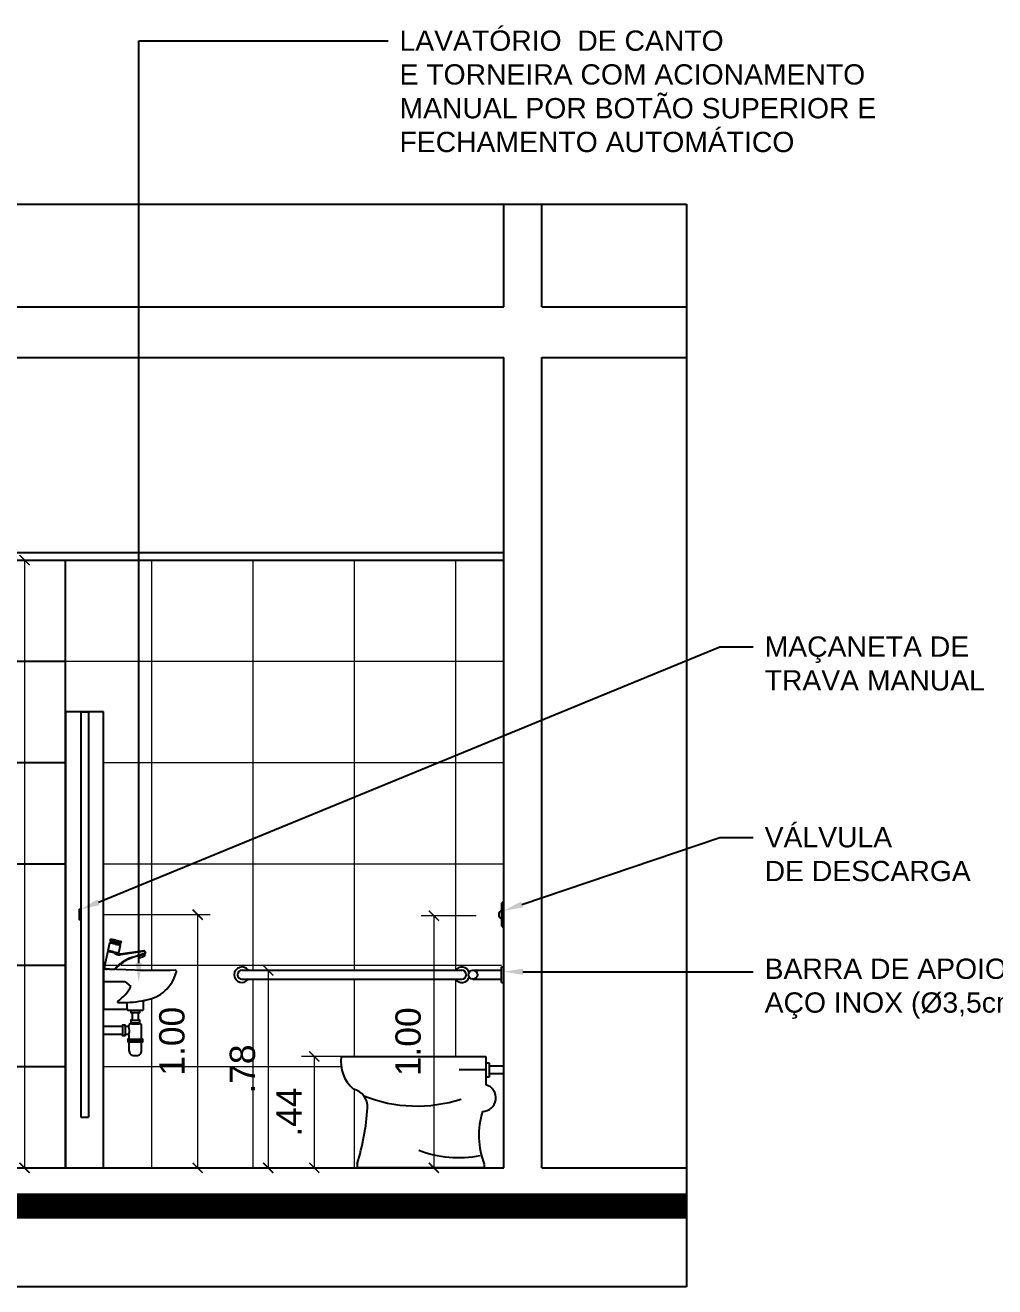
# Model space of a CAD drawing. Header units: metres. Extents: x 2362 to 4220, y 91 to 382.
# Drawn here: x 3320.378 to 3324.204, y 183.481 to 188.462 of the extents above; entities that cross this region are included whole.
import ezdxf
from ezdxf import colors
from ezdxf.entities.mleader import LeaderData, LeaderLine
from ezdxf.math import Vec2, Vec3

# ---------------------------------------------------------------- set-up
doc = ezdxf.new("R2010")
doc.units = ezdxf.units.M
doc.header["$LTSCALE"] = 5
doc.header["$MEASUREMENT"] = 0
doc.linetypes.add('CENTER2', pattern=[3.5, 1.5, -0.75, 0.5, -0.75])
doc.linetypes.add('CONTINU', pattern=[0])
doc.layers.add('2prancha', color=4, linetype='Continuous', lineweight=18)
doc.layers.add('HACH', color=251, linetype='Continuous', lineweight=5)
for name, color, linetype in [('COTA 1 100', 2, 'Continuous'), ('HACHURA PISOS', 250, 'Continuous'), ('Layout-int', 1, 'Continuous'), ('PENA 0.15', 7, 'Continuous'), ('PENA 01', 1, 'Continuous'), ('PENA 02', 2, 'Continuous'), ('PENA 03', 3, 'Continuous'), ('PENA 06', 6, 'Continuous'), ('TXT ESPECIFICAÇÕES', 7, 'Continuous')]:
    doc.layers.add(name, color=color, linetype=linetype)
doc.styles.add('Luana', font='arial.ttf')
doc.styles.get("Standard").update_dxf_attribs({"font": 'arial.ttf'})
doc.dimstyles.new('arial50', dxfattribs={"dimtxt": 0.1, "dimasz": 0.04, "dimexe": 0.05, "dimexo": 0.1, "dimgap": 0.05, "dimtad": 1, "dimzin": 4, "dimdsep": 46, "dimtxsty": 'Luana', "dimblk": 'ARCHTICK', "dimcen": 0, "dimclrd": 7, "dimclre": 7, "dimclrt": 256, "dimadec": 0, "dimazin": 0, "dimtfac": 1, "dimtix": 1, "dimtmove": 0, "dimatfit": 3, "dimldrblk": 'CLOSEDBLANK', "dimfxl": 0, "dimlwd": 5, "dimlwe": 5, "dimarcsym": 0})

# ---------------------------------------------------------------- blocks, each defined once
blk = doc.blocks.new('7300517_v')
blk.add_lwpolyline([(287.5, 784.3, 0.512231), (282.6, 790.2, -0.020341), (125, 790.9), (14.4, 794.9, -0.189472), (6.5, 798.4), (4.9, 800, 0.413993), (0, 795.1), (0, 636.3), (93.1, 636.3, 0.328508), (96.1, 633.3), (153.9, 633.3, 0.606474), (156.9, 636.3), (156.9, 662.7, -0.290108), (163, 671.8), (165.1, 672.4, 0.298267)], format="xyb", close=True)
at = {"layer": 'Layout-int', "color": 0, "linetype": 'CONTINU'}
for points in [[(0, 746.1), (83.3, 746.1)], [(83.3, 746.1), (107.8, 726.5)], [(57, 662.7), (70.4, 662.7)], [(93.1, 636.3), (93.1, 663.3)]]:
    blk.add_lwpolyline(points, dxfattribs=at)
for points in [[(55.6, 667.2, 0.115063), (107.8, 726.5)], [(55.6, 667.2, 0.729424), (57, 662.7)]]:
    blk.add_lwpolyline(points, format="xyb", dxfattribs=at)
at = {"layer": 'Layout-int', "color": 0, "linetype": 'Continuous'}
blk.add_lwpolyline([(70.4, 662.7, 0.049031), (163, 671.8)], format="xyb", dxfattribs=at)
blk = doc.blocks.new('1198031_v')
at = {"linetype": 'CONTINU'}
for points in [[(-6.2, 74), (0.3, 104.3)], [(21.8, 99.8), (0.3, 104.3)], [(1.9, 104), (3.2, 109.8)], [(2.3, 114.1), (3.4, 119)], [(23.8, 109.5), (2.3, 114.1)], [(5.1, 110.5), (3.2, 109.8)], [(23, 105.6), (3.2, 109.8)], [(24.9, 114.4), (3.4, 119)], [(23.2, 106.6), (5.1, 110.5)], [(13.4, 108.7), (14.1, 111.6)], [(21.8, 99.8), (43.3, 95.2)], [(23, 105.6), (42.9, 101.4)], [(23.2, 106.6), (41.4, 102.7)], [(23.8, 109.5), (45.4, 105)], [(24.9, 114.4), (46.4, 109.9)], [(33, 104.5), (33.6, 107.5)], [(41.4, 102.7), (42.9, 101.4)], [(41.6, 95.5), (42.9, 101.4)], [(45.4, 105), (46.4, 109.9)], [(-7.5, 71.5), (-22.6, 0.6)], [(-7.5, 71.5), (-1.7, 70.3)], [(-6.6, 71.8), (-6.9, 71.9)], [(-1.6, 70.8), (-6.6, 71.8)], [(15.3, 69.5), (-6.2, 74)], [(-1.7, 70.3), (14.8, 66.8)], [(3.5, 69.7), (-1.6, 70.8)], [(8.1, 68.7), (3.5, 69.7)], [(8.1, 68.7), (14.9, 67.3)], [(14.8, 66.8), (17.6, 66.2)], [(17.6, 66.7), (14.9, 67.3)], [(15.3, 69.5), (36.8, 64.9)], [(25.4, 65), (17.6, 66.7)], [(17.6, 66.2), (18.3, 64.9), (19.3, 63.7), (20.5, 62.5)], [(17.6, 66.2), (18.9, 64.2), (21, 62.3), (23.5, 60.6), (26, 59.4), (28.3, 58.6)], [(17.6, 66.2), (24, 64.9)], [(20.5, 62.5), (22.8, 60.9), (25.3, 59.4), (28.2, 58.2)], [(24, 64.9), (29.9, 63.8)], [(32, 63.6), (25.4, 65)], [(28.2, 58.2), (33.2, 57.2), (38.3, 57.1), (43.7, 57.7)], [(28.3, 58.6), (33.4, 57.6), (38.5, 57.6), (43.6, 58.2)], [(36.1, 62.8), (32, 63.6)], [(37.1, 62.6), (36.1, 62.8)], [(36.8, 64.9), (43.3, 95.2)], [(36.8, 62.5), (37.3, 62.5)], [(43.3, 60.8), (136.3, 74.3)], [(43.3, 60.8), (43.6, 60.9)], [(43.6, 58.2), (122.4, 70.5)], [(43.6, 58.2), (43.7, 57.7)], [(43.7, 57.7), (122.5, 70)], [(91.6, 48.1), (126.1, 59.1)], [(91.7, 47.6), (126.2, 58.7)], [(113.8, 53.9), (91.9, 46.8)], [(114.3, 53.4), (125.7, 57.1)], [(116.7, 45.8), (114.3, 53.4)], [(115.1, 53.7), (114.7, 54.7)], [(116.7, 45.8), (139.7, 53.3)], [(117.9, 45.8), (138.8, 52.6)], [(122.4, 70.5), (122.5, 70)], [(122.5, 70), (130.4, 71.7), (135.3, 73.4), (136.9, 74)], [(137.2, 61.5), (133.3, 60.5), (125.4, 58.1)], [(125.7, 57.1), (137.2, 60.9)], [(126.1, 59.1), (126.2, 58.7)], [(136.4, 60.6), (136, 61.6)], [(136.9, 74), (138.9, 69.7)], [(137.2, 61.5), (141.4, 62.9)], [(139.7, 53.3), (137.2, 60.9)], [(138.8, 52.6), (139.7, 53.3)], [(138.9, 69.7), (140.3, 66.7)], [(140.3, 66.7), (141.7, 63.6)], [(140.3, 62.6), (141.4, 62.9)], [(-22.1, 0), (-21.4, 0)], [(-15.4, 0), (-21.4, 0)], [(-15.4, 0), (-11.3, 0)], [(-11.3, 0), (-9.2, 0)], [(-0.6, 0), (-9.2, 0)], [(-0.6, 0), (0.6, 0)], [(0.6, 0), (20.1, 0)], [(91.7, 47.6), (91.6, 48.1)], [(91.9, 46.8), (91.7, 47.6)], [(116.7, 45.8), (117.9, 45.8)]]:
    blk.add_lwpolyline(points, dxfattribs=at)
for points in [[(28.2, 58.2, 0.02141), (28.3, 58.6)], [(29.9, 63.8, 0.001809), (34.3, 62.9)], [(34.3, 62.9, 0.009793), (36.8, 62.5)], [(37.3, 62.5, 0.120056), (37.1, 62.6)], [(37.3, 62.5, 0.017489), (37.7, 62.1)], [(37.3, 62.5, 0.150525), (41.5, 60.8)], [(41.5, 60.8, 0.055573), (43.3, 60.8)], [(125.4, 58.1, 0.015982), (113.8, 53.9)], [(122.4, 70.5, 0.021725), (128.3, 71.6)], [(126.1, 59.1, -0.012831), (137.4, 62.5)], [(132.3, 60.5, 0.006863), (126.2, 58.7)], [(128.3, 71.6, 0.022404), (132.9, 73)], [(137.5, 61.9, 0.007432), (132.3, 60.5)], [(132.9, 73, 0.017054), (135.4, 73.9)], [(135.4, 73.9, 0.010871), (136.3, 74.3)], [(136.9, 74, 0.330978), (136.3, 74.3)], [(141.7, 63.6, 0.004299), (137.4, 62.5)], [(140.3, 62.6, 0.003937), (137.5, 61.9)], [(141.4, 62.9, 0.450101), (141.7, 63.6)], [(-22.6, 0.6, 0.47668), (-22.1, 0)], [(36.7, 17.2, 0.03792), (20.1, 0.5)], [(21.8, 0, 0.003167), (20.1, 0)], [(50.3, 27.3, 0.065354), (20.5, 0.2)], [(21.8, 0, 0.21958), (22.1, 0.2)], [(91.9, 46.8, 0.138339), (22.1, 0.2)], [(61.2, 34.7, 0.048438), (36.7, 17.2)], [(91.7, 47.6, 0.074687), (50.3, 27.3)], [(91.6, 48.1, 0.053572), (61.2, 34.7)]]:
    blk.add_lwpolyline(points, format="xyb", dxfattribs=at)
blk = doc.blocks.new('vasoj')
at = {"color": 0}
for p, q in [((-0.02, 1.0043), (-0.02, 0.9957)), ((-0.01, 1.04), (-0.01, 0.96)), ((-0.6429, 0.44), (-0.0711, 0.44)), ((-0.0712, 0.4148), (-0.0578, 0.4148)), ((-0.0711, 0.44), (-0.0711, 0.3278)), ((-0.0578, 0.4148), (-0.0578, 0.358)), ((0, 0.4014), (-0.0578, 0.4014)), ((-0.0578, 0.358), (-0.0712, 0.358)), ((0, 0.3714), (-0.0578, 0.3714)), ((-0.5797, 0.015), (-0.5797, 0)), ((-0.0781, 0), (-0.5797, 0)), ((-0.0781, 0.0139), (-0.0781, 0))]:
    blk.add_line(p, q, dxfattribs=at)
blk.add_lwpolyline([(-0.0711, 0.3874), (-0.1763, 0.3874)], dxfattribs=at)
for points in [[(-0.5532, 0.2846, 0.176192), (-0.1693, 0.2718, -1.517784)], [(-0.0942, 0.0479, -0.145681), (-0.3364, 0.0686, 0.232368)]]:
    blk.add_lwpolyline(points, format="xyb", dxfattribs=at)
for centre, radius, start, end in [((0, 1.04), 0.01, 90, 180), ((-0.01, 1.0043), 0.01, 90, 180), ((-0.01, 0.9957), 0.01, 180, 270), ((0, 0.96), 0.01, 180, 270), ((-0.4961, 0.4213), 0.148, 172.7307, 228.3842), ((-0.6093, 0.2413), 0.0709, 355.9761, 77.7889), ((-0.0855, 0.2762), 0.0536, 270.3832, 74.4199), ((-1.4971, 0.3), 0.9607, 342.7416, 356.1979), ((0.2236, 0.1286), 0.3227, 163.044, 200.8048)]:
    blk.add_arc(centre, radius, start, end, dxfattribs=at)
blk = doc.blocks.new('_ArchTick')
at = {"color": 0, "linetype": 'ByBlock', "const_width": 0.15}
blk.add_lwpolyline([(-0.5, -0.5), (0.5, 0.5)], dxfattribs=at)
blk = doc.blocks.new('*D169')
at = {"layer": 'COTA 1 100', "color": 7, "lineweight": 5}
for p, q in [((3320.4375, 186.3507), (3320.3255, 186.3507)), ((3320.3755, 186.3507), (3320.3755, 183.9507)), ((3320.4375, 183.9507), (3320.3255, 183.9507))]:
    blk.add_line(p, q, dxfattribs=at)
at = {"layer": 'Defpoints', "color": 0}
for p in [(3320.5375, 186.3507), (3320.3755, 183.9507), (3320.5375, 183.9507)]:
    blk.add_point(p, dxfattribs=at)
at = {"layer": 'COTA 1 100', "color": 7, "lineweight": 5, "xscale": 0.04, "yscale": 0.04, "zscale": 0.04}
for p, rotation in [((3320.3755, 186.3507), 90), ((3320.3755, 183.9507), 270)]:
    blk.add_blockref('_ArchTick', p, dxfattribs=dict(at, rotation=rotation))
at = {"layer": 'COTA 1 100', "insert": (3320.2744, 185.1507), "char_height": 0.1, "attachment_point": 5, "rotation": 90, "style": 'Luana'}
blk.add_mtext('2.40', dxfattribs=at)
blk = doc.blocks.new('_ClosedBlank')
at = {"layer": '2prancha', "color": 0, "lineweight": -2}
for p, q in [((-1, 0.17), (0, 0)), ((-1, 0.17), (-1, -0.17)), ((0, 0), (-1, -0.17))]:
    blk.add_line(p, q, dxfattribs=at)
blk = doc.blocks.new('*D170')
at = {"layer": 'COTA 1 100', "color": 7, "lineweight": 5}
for p, q in [((3321.8386, 184.3907), (3321.4691, 184.3907)), ((3321.5191, 183.9507), (3321.5191, 184.3907)), ((3321.8386, 183.9507), (3321.4691, 183.9507))]:
    blk.add_line(p, q, dxfattribs=at)
at = {"layer": 'Defpoints', "color": 0}
for p in [(3321.5191, 184.3907), (3321.9386, 184.3907), (3321.9386, 183.9507)]:
    blk.add_point(p, dxfattribs=at)
at = {"layer": 'COTA 1 100', "color": 7, "lineweight": 5, "xscale": 0.04, "yscale": 0.04, "zscale": 0.04}
for p, rotation in [((3321.5191, 184.3907), 90), ((3321.5191, 183.9507), 270)]:
    blk.add_blockref('_ArchTick', p, dxfattribs=dict(at, rotation=rotation))
at = {"layer": 'COTA 1 100', "insert": (3321.4191, 184.1707), "char_height": 0.1, "attachment_point": 5, "rotation": 90, "style": 'Luana'}
blk.add_mtext('.44', dxfattribs=at)
blk = doc.blocks.new('*D171')
at = {"layer": 'COTA 1 100', "color": 7, "lineweight": 5}
for p, q in [((3321.5669, 184.7307), (3321.2871, 184.7307)), ((3321.3371, 184.7307), (3321.3371, 183.9507)), ((3321.5439, 183.9507), (3321.2871, 183.9507))]:
    blk.add_line(p, q, dxfattribs=at)
at = {"layer": 'Defpoints', "color": 0}
for p in [(3321.6669, 184.7307), (3321.3371, 183.9507), (3321.6439, 183.9507)]:
    blk.add_point(p, dxfattribs=at)
at = {"layer": 'COTA 1 100', "color": 7, "lineweight": 5, "xscale": 0.04, "yscale": 0.04, "zscale": 0.04}
for p, rotation in [((3321.3371, 184.7307), 90), ((3321.3371, 183.9507), 270)]:
    blk.add_blockref('_ArchTick', p, dxfattribs=dict(at, rotation=rotation))
at = {"layer": 'COTA 1 100', "insert": (3321.236, 184.3407), "char_height": 0.1, "attachment_point": 5, "rotation": 90, "style": 'Luana'}
blk.add_mtext('.78', dxfattribs=at)
blk = doc.blocks.new('*D172')
at = {"layer": 'COTA 1 100', "color": 7, "lineweight": 5}
for p, q in [((3320.6909, 184.9507), (3321.1086, 184.9507)), ((3321.0586, 184.9507), (3321.0586, 183.9507)), ((3320.6909, 183.9507), (3321.1086, 183.9507))]:
    blk.add_line(p, q, dxfattribs=at)
at = {"layer": 'Defpoints', "color": 0}
for p in [(3320.5909, 184.9507), (3320.5909, 183.9507), (3321.0586, 183.9507)]:
    blk.add_point(p, dxfattribs=at)
at = {"layer": 'COTA 1 100', "color": 7, "lineweight": 5, "xscale": 0.04, "yscale": 0.04, "zscale": 0.04}
for p, rotation in [((3321.0586, 184.9507), 90), ((3321.0586, 183.9507), 270)]:
    blk.add_blockref('_ArchTick', p, dxfattribs=dict(at, rotation=rotation))
at = {"layer": 'COTA 1 100', "insert": (3320.9575, 184.4507), "char_height": 0.1, "attachment_point": 5, "rotation": 90, "style": 'Luana'}
blk.add_mtext('1.00', dxfattribs=at)
blk = doc.blocks.new('*D173')
at = {"layer": 'COTA 1 100', "color": 7, "lineweight": 5}
for p, q in [((3322.1575, 184.9464), (3321.9408, 184.9464)), ((3321.9908, 184.9464), (3321.9908, 183.9507)), ((3322.1575, 183.9507), (3321.9408, 183.9507))]:
    blk.add_line(p, q, dxfattribs=at)
at = {"layer": 'Defpoints', "color": 0}
for p in [(3322.2575, 184.9464), (3321.9908, 183.9507), (3322.2575, 183.9507)]:
    blk.add_point(p, dxfattribs=at)
at = {"layer": 'COTA 1 100', "color": 7, "lineweight": 5, "xscale": 0.04, "yscale": 0.04, "zscale": 0.04}
for p, rotation in [((3321.9908, 184.9464), 90), ((3321.9908, 183.9507), 270)]:
    blk.add_blockref('_ArchTick', p, dxfattribs=dict(at, rotation=rotation))
at = {"layer": 'COTA 1 100', "insert": (3321.8897, 184.4486), "char_height": 0.1, "attachment_point": 5, "rotation": 90, "style": 'Luana'}
blk.add_mtext('1.00', dxfattribs=at)

msp = doc.modelspace()

# ---------------------------------------------------------------- hatches: boundary and pattern name
at = {"layer": 'HACH'}
h = msp.add_hatch(dxfattribs=at)
h.set_pattern_fill('_USER,_O', color=256, scale=0.4, double=1, pattern_type=0)
h.set_pattern_definition([(0, (3319.67755, 183.9507), (0, 0.4), []), (90, (3319.67755, 183.9507), (-0.4, 2e-17), [])])
h.paths.add_polyline_path([(3322.2675, 186.3507), (3320.5375, 186.3507), (3320.5375, 185.7507), (3320.6875, 185.7507), (3320.6875, 184.7348), (3320.6957, 184.7348), (3320.6997, 184.7348), (3320.7105, 184.7348), (3320.7116, 184.7348), (3320.7308, 184.7348, -0.038966), (3320.7477, 184.7521, -0.027398), (3320.7614, 184.7621, -0.074358), (3320.8025, 184.7824), (3320.8027, 184.7825), (3320.8027, 184.783, 0.053572), (3320.7722, 184.7695, 0.021135), (3320.7614, 184.7621, 0.065736), (3320.7314, 184.7348), (3320.7116, 184.7348), (3320.7019, 184.7348), (3320.6875, 184.7348), (3320.6875, 183.9507), (3321.6878, 183.9507), (3321.6878, 183.9657, 0.058937), (3321.729, 184.1876, 0.370575), (3321.6732, 184.2613, -0.247723), (3321.6247, 184.3907), (3322.1964, 184.3907), (3322.1964, 184.3656), (3322.2097, 184.3656), (3322.2097, 184.3522), (3322.2675, 184.3522), (3322.2675, 184.6826), (3322.2577, 184.6826), (3322.2577, 184.6957), (3322.1451, 184.6957, -0.251593), (3322.1305, 184.7035, -0.617334), (3322.0763, 184.6957), (3321.2588, 184.6957, -3.186141), (3321.2588, 184.7307), (3322.0763, 184.7307, -0.617334), (3322.1305, 184.7229, -0.251179), (3322.145, 184.7307), (3322.2577, 184.7307), (3322.2577, 184.7438), (3322.2585, 184.9365, -0.442189), (3322.2475, 184.9464), (3322.2475, 184.955, -0.414214), (3322.2575, 184.965), (3322.2575, 184.9907, -0.414214), (3322.2675, 185.0007)])
h.paths.add_polyline_path([(3320.7043, 184.8062), (3320.7044, 184.8067), (3320.7041, 184.8068), (3320.7035, 184.8064)], flags=16)
h.paths.add_polyline_path([(3320.7479, 184.7997), (3320.7461, 184.8001, 0.080895), (3320.7475, 184.798)], flags=0)
h.paths.add_polyline_path([(3320.741, 184.7986), (3320.7351, 184.7998), (3320.7286, 184.801), (3320.73, 184.799), (3320.7321, 184.7971), (3320.7346, 184.7955), (3320.7371, 184.7942), (3320.7394, 184.7934), (3320.7444, 184.7925), (3320.7495, 184.7924), (3320.7547, 184.793), (3320.7544, 184.7957, -0.040407), (3320.7531, 184.7956), (3320.7527, 184.7955), (3320.7543, 184.7957, -0.201852), (3320.7484, 184.7972, -0.003055)], flags=0)
h.paths.add_polyline_path([(3320.8481, 184.7963), (3320.8508, 184.7877), (3320.8279, 184.7803), (3320.8251, 184.7888), (3320.8249, 184.7888, -0.013522), (3320.8344, 184.7931, -0.020768), (3320.8528, 184.7984), (3320.8514, 184.8015), (3320.848, 184.8088), (3320.8415, 184.8066), (3320.8336, 184.8048), (3320.7508, 184.7919), (3320.7401, 184.7921), (3320.7338, 184.7957), (3320.7316, 184.7974), (3320.7274, 184.8013), (3320.7093, 184.8051), (3320.7042, 184.8094), (3320.7041, 184.809), (3320.7264, 184.8043), (3320.7364, 184.7999), (3320.7431, 184.7985), (3320.7481, 184.7974, -0.857988), (3320.7481, 184.7964), (3320.7547, 184.7926), (3320.8336, 184.8048), (3320.8335, 184.8053, 0.02183), (3320.8394, 184.8065, 0.027682), (3320.845, 184.8082, 0.00968), (3320.8464, 184.8088, 0.00792), (3320.8471, 184.8091, -0.48997), (3320.8479, 184.8089), (3320.8532, 184.7977)], flags=16)
h.paths.add_polyline_path([(3320.8403, 184.7944, -0.009903), (3320.8471, 184.7964), (3320.8471, 184.7964, 0.007683)], flags=0)
h.paths.add_polyline_path([(3320.7575, 184.8447), (3320.7556, 184.8359), (3320.7539, 184.8363), (3320.7527, 184.8304), (3320.7328, 184.8346), (3320.713, 184.8388), (3320.7142, 184.8447), (3320.7143, 184.8488), (3320.7134, 184.849), (3320.7144, 184.8538), (3320.7359, 184.8493)], flags=16)
h.paths.add_polyline_path([(3320.7142, 184.8447), (3320.7341, 184.8405), (3320.7343, 184.8414), (3320.7161, 184.8453)], flags=0)
h.paths.add_polyline_path([(3320.7564, 184.8398), (3320.7447, 184.8423), (3320.7441, 184.8394), (3320.7524, 184.8376)], flags=0)
edge = h.paths.add_edge_path(flags=0)
edge.add_line((3320.7445, 184.6033), (3320.758, 184.6033))
edge = h.paths.add_edge_path(flags=16)
edge.add_line((3320.6875, 184.6866), (3320.7709, 184.6866))
edge = h.paths.add_edge_path(flags=0)
edge.add_line((3320.7807, 184.5768), (3320.7807, 184.6038))
edge = h.paths.add_edge_path(flags=0)
edge.add_line((3320.7709, 184.6866), (3320.7954, 184.667))
edge = h.paths.add_edge_path(flags=0)
edge.add_arc((3320.6422, 184.7494), 0.174, 305.4663, 331.7214)
edge = h.paths.add_edge_path(flags=0)
edge.add_arc((3320.7445, 184.6057), 0.00245, 125.5378, 269.9695)
edge = h.paths.add_edge_path(flags=16)
edge.add_arc((3320.9705, 184.726), 0.00476, 345.8705, 454.3622)
edge.add_arc((3320.8997, 186.6664), 1.9369, 267.4234, 272.0845, ccw=False)
edge.add_line((3320.8126, 184.7314), (3320.702, 184.7355))
edge.add_arc((3320.7024, 184.7472), 0.0118, 224.9931, 267.908, ccw=False)
edge.add_line((3320.6941, 184.7389), (3320.6925, 184.7405))
edge.add_arc((3320.6925, 184.7356), 0.0049, 89.9996, 179.9564)
edge.add_line((3320.6875, 184.7356), (3320.6875, 184.5768))
edge.add_line((3320.6875, 184.5768), (3320.7807, 184.5768))
edge.add_arc((3320.7842, 184.5773), 0.00351, 188.6233, 261.3664)
edge.add_line((3320.7836, 184.5739), (3320.8415, 184.5739))
edge.add_arc((3320.8422, 184.5761), 0.00235, 252.5234, 377.4664)
edge.add_line((3320.8444, 184.5768), (3320.8444, 184.6033))
edge.add_arc((3320.8547, 184.603), 0.0103, 113.5631, 178.2746, ccw=False)
edge.add_line((3320.8506, 184.6124), (3320.8527, 184.6129))
edge.add_arc((3320.8285, 184.7624), 0.1514, 279.2042, 345.6367)
edge = h.paths.add_edge_path(flags=0)
edge.add_arc((3320.758, 185.0788), 0.4755, 270.0003, 281.2283)
edge = h.paths.add_edge_path(flags=0)
edge.add_line((3320.8483, 184.7964), (3320.8443, 184.7953))
edge.add_line((3320.8443, 184.7953), (3320.8365, 184.7929))
edge = h.paths.add_edge_path(flags=0)
edge.add_arc((3320.8231, 184.8729), 0.0684, 278.7808, 283.7591)
edge = h.paths.add_edge_path(flags=0)
edge.add_arc((3320.908, 184.5742), 0.2309, 104.9219, 107.8624, ccw=False)
edge = h.paths.add_edge_path(flags=0)
edge.add_arc((3320.7573, 184.8612), 0.0646, 259.3297, 261.5742)
edge = h.paths.add_edge_path(flags=0)
edge.add_line((3320.7316, 184.7974), (3320.7338, 184.7957))
edge.add_line((3320.7338, 184.7957), (3320.7364, 184.7942))
edge.add_line((3320.7364, 184.7942), (3320.7393, 184.7931))
edge = h.paths.add_edge_path(flags=0)
edge.add_line((3320.7286, 184.801), (3320.7294, 184.7997))
edge.add_line((3320.7294, 184.7997), (3320.7304, 184.7985))
edge.add_line((3320.7304, 184.7985), (3320.7316, 184.7974))
edge = h.paths.add_edge_path(flags=16)
edge.add_line((3320.7035, 184.8064), (3320.7093, 184.8051))
edge = h.paths.add_edge_path(flags=0)
edge.add_line((3320.6889, 184.7348), (3320.6897, 184.7348))
edge = h.paths.add_edge_path(flags=0)
edge.add_line((3320.8335, 184.8053), (3320.8336, 184.8048))
edge = h.paths.add_edge_path(flags=0)
edge.add_line((3320.8336, 184.8048), (3320.8415, 184.8066))
edge.add_line((3320.8415, 184.8066), (3320.8464, 184.8082))
edge.add_line((3320.8464, 184.8082), (3320.8479, 184.8089))
edge = h.paths.add_edge_path(flags=0)
edge.add_line((3320.8371, 184.794), (3320.8373, 184.7935))
edge = h.paths.add_edge_path(flags=16)
edge.add_line((3320.7547, 184.793), (3320.8335, 184.8053))
edge = h.paths.add_edge_path(flags=0)
edge.add_line((3320.7547, 184.793), (3320.7547, 184.7926))
edge = h.paths.add_edge_path(flags=0)
edge.add_line((3320.7547, 184.7926), (3320.8336, 184.8048))
edge = h.paths.add_edge_path(flags=0)
edge.add_line((3320.7394, 184.7934), (3320.7444, 184.7925))
edge.add_line((3320.7444, 184.7925), (3320.7495, 184.7924))
edge.add_line((3320.7495, 184.7924), (3320.7547, 184.793))
edge = h.paths.add_edge_path(flags=0)
edge.add_line((3320.7286, 184.801), (3320.73, 184.799))
edge.add_line((3320.73, 184.799), (3320.7321, 184.7971))
edge.add_line((3320.7321, 184.7971), (3320.7346, 184.7955))
edge.add_line((3320.7346, 184.7955), (3320.7371, 184.7942))
edge.add_line((3320.7371, 184.7942), (3320.7394, 184.7934))
edge = h.paths.add_edge_path(flags=0)
edge.add_line((3320.7393, 184.7931), (3320.7442, 184.792))
edge.add_line((3320.7442, 184.792), (3320.7494, 184.792))
edge.add_line((3320.7494, 184.792), (3320.7547, 184.7926))
edge = h.paths.add_edge_path(flags=16)
edge.add_line((3320.8027, 184.7825), (3320.8027, 184.783))
edge = h.paths.add_edge_path(flags=16)
edge.add_line((3320.803, 184.7816), (3320.8027, 184.7825))
edge = h.paths.add_edge_path(flags=0)
edge.add_line((3320.7264, 184.8043), (3320.7479, 184.7997))
edge = h.paths.add_edge_path(flags=16)
edge.add_line((3320.7479, 184.7997), (3320.7543, 184.83))
edge = h.paths.add_edge_path(flags=16)
edge.add_line((3320.7328, 184.8346), (3320.7543, 184.83))
edge = h.paths.add_edge_path(flags=16)
edge.add_line((3320.7527, 184.8304), (3320.7539, 184.8363))
edge = h.paths.add_edge_path(flags=0)
edge.add_line((3320.7341, 184.8405), (3320.7539, 184.8363))
edge = h.paths.add_edge_path(flags=0)
edge.add_line((3320.7524, 184.8376), (3320.7539, 184.8363))
edge = h.paths.add_edge_path(flags=0)
edge.add_line((3320.7343, 184.8414), (3320.7524, 184.8376))
edge = h.paths.add_edge_path(flags=0)
edge.add_line((3320.7349, 184.8444), (3320.7564, 184.8398))
edge = h.paths.add_edge_path(flags=0)
edge.add_line((3320.7441, 184.8394), (3320.7447, 184.8423))
edge = h.paths.add_edge_path(flags=16)
edge.add_line((3320.7564, 184.8398), (3320.7575, 184.8447))
edge = h.paths.add_edge_path(flags=16)
edge.add_line((3320.7359, 184.8493), (3320.7575, 184.8447))
edge = h.paths.add_edge_path(flags=0)
edge.add_line((3320.7341, 184.8405), (3320.7142, 184.8447))
edge = h.paths.add_edge_path(flags=0)
edge.add_line((3320.7245, 184.8435), (3320.7251, 184.8465))
edge = h.paths.add_edge_path(flags=0)
edge.add_line((3320.8498, 184.7874), (3320.8507, 184.7881))
edge = h.paths.add_edge_path(flags=0)
edge.add_line((3320.8278, 184.7807), (3320.8289, 184.7806))
edge = h.paths.add_edge_path(flags=0)
edge.add_line((3320.8507, 184.7881), (3320.8482, 184.7957))
edge = h.paths.add_edge_path(flags=0)
edge.add_line((3320.8474, 184.7954), (3320.8471, 184.7965))
edge = h.paths.add_edge_path(flags=0)
edge.add_line((3320.8261, 184.7885), (3320.8258, 184.7896))
edge = h.paths.add_edge_path(flags=0)
edge.add_line((3320.8278, 184.7807), (3320.8253, 184.7883))
edge = h.paths.add_edge_path(flags=0)
edge.add_line((3320.8253, 184.7883), (3320.8368, 184.792))
edge = h.paths.add_edge_path(flags=0)
edge.add_line((3320.8368, 184.792), (3320.8482, 184.7957))
edge = h.paths.add_edge_path(flags=0)
edge.add_line((3320.8289, 184.7806), (3320.8498, 184.7874))
edge = h.paths.add_edge_path(flags=0)
edge.add_line((3320.8278, 184.7807), (3320.8507, 184.7881))
edge = h.paths.add_edge_path(flags=0)
edge.add_line((3320.8483, 184.7964), (3320.8525, 184.7977))
edge = h.paths.add_edge_path(flags=16)
edge.add_line((3320.8249, 184.7888), (3320.803, 184.7816))
edge = h.paths.add_edge_path(flags=16)
edge.add_arc((3320.8507, 184.6347), 0.1545, 108.0003, 139.5054)
edge = h.paths.add_edge_path(flags=0)
edge.add_line((3320.85, 184.8045), (3320.8514, 184.8015))
edge = h.paths.add_edge_path(flags=0)
edge.add_line((3320.7287, 184.8015), (3320.7259, 184.8021))
edge = h.paths.add_edge_path(flags=16)
edge.add_line((3320.7035, 184.8064), (3320.6885, 184.7355))
edge = h.paths.add_edge_path(flags=0)
edge.add_arc((3320.6889, 184.7353), 0.0005, 167.5745, 269.5194)
edge = h.paths.add_edge_path(flags=0)
edge.add_line((3320.7105, 184.7348), (3320.7019, 184.7348))
edge = h.paths.add_edge_path(flags=0)
edge.add_line((3320.6957, 184.7348), (3320.6897, 184.7348))
edge = h.paths.add_edge_path(flags=0)
edge.add_line((3320.7094, 184.8056), (3320.7045, 184.8067))
edge = h.paths.add_edge_path(flags=16)
edge.add_line((3320.7045, 184.8067), (3320.7041, 184.8068))
edge = h.paths.add_edge_path(flags=0)
edge.add_line((3320.7192, 184.8036), (3320.7259, 184.8021))
edge = h.paths.add_edge_path(flags=0)
edge.add_arc((3320.7532, 184.8034), 0.00778, 231.5002, 235.508)
edge = h.paths.add_edge_path(flags=0)
edge.add_arc((3320.7532, 184.8034), 0.00778, 265.7142, 278.4375)
edge = h.paths.add_edge_path(flags=0)
edge.add_line((3320.7543, 184.7957), (3320.7547, 184.7957))
edge = h.paths.add_edge_path(flags=0)
edge.add_line((3320.7116, 184.7348), (3320.7312, 184.7348))
edge = h.paths.add_edge_path(flags=16)
edge.add_arc((3320.732, 184.6052), 0.1296, 89.6377, 90.3636)
edge = h.paths.add_edge_path(flags=16)
edge.add_line((3320.8027, 184.7825), (3320.8373, 184.7935))
edge = h.paths.add_edge_path(flags=16)
edge.add_line((3320.8027, 184.783), (3320.8371, 184.794))
edge = h.paths.add_edge_path(flags=0)
edge.add_line((3320.7258, 184.8016), (3320.7286, 184.801))
edge = h.paths.add_edge_path(flags=0)
edge.add_arc((3320.735, 184.7945), 0.0045, 341.2158, 346.1218)
edge = h.paths.add_edge_path(flags=0)
edge.add_line((3320.6957, 184.7348), (3320.6997, 184.7348))
edge = h.paths.add_edge_path(flags=0)
edge.add_line((3320.6997, 184.7348), (3320.7019, 184.7348))
edge = h.paths.add_edge_path(flags=0)
edge.add_line((3320.7105, 184.7348), (3320.7116, 184.7348))
edge = h.paths.add_edge_path(flags=17)
edge.add_arc((3320.8497, 184.6349), 0.1549, 124.7589, 139.7157)
edge = h.paths.add_edge_path(flags=17)
edge.add_arc((3320.8497, 184.6349), 0.1554, 131.03, 139.7165)
edge = h.paths.add_edge_path(flags=17)
edge.add_arc((3320.8498, 184.6347), 0.1551, 107.6754, 124.7608)
edge = h.paths.add_edge_path(flags=0)
edge.add_arc((3320.8498, 184.6348), 0.1555, 119.9363, 131.0288)
edge = h.paths.add_edge_path(flags=17)
edge.add_arc((3320.8499, 184.6346), 0.1558, 107.6672, 119.9333)
edge = h.paths.add_edge_path(flags=0)
edge.add_line((3320.7093, 184.8051), (3320.7258, 184.8016))
edge = h.paths.add_edge_path(flags=0)
edge.add_line((3320.7146, 184.8045), (3320.7094, 184.8056))
edge = h.paths.add_edge_path(flags=0)
edge.add_line((3320.7192, 184.8036), (3320.7146, 184.8045))
edge = h.paths.add_edge_path(flags=0)
edge.add_line((3320.7364, 184.7999), (3320.7287, 184.8015))
edge = h.paths.add_edge_path(flags=0)
edge.add_line((3320.7286, 184.801), (3320.7351, 184.7998))
edge = h.paths.add_edge_path(flags=0)
edge.add_line((3320.7431, 184.7985), (3320.7364, 184.7999))
edge = h.paths.add_edge_path(flags=0)
edge.add_line((3320.7472, 184.7976), (3320.7431, 184.7985))
edge = h.paths.add_edge_path(flags=0)
edge.add_line((3320.7351, 184.7998), (3320.741, 184.7986))
edge = h.paths.add_edge_path(flags=0)
edge.add_arc((3320.861, 185.4107), 0.6237, 258.8993, 259.3139)
edge = h.paths.add_edge_path(flags=0)
edge.add_line((3320.7481, 184.7974), (3320.7472, 184.7976))
edge = h.paths.add_edge_path(flags=0)
edge.add_line((3320.7479, 184.7974), (3320.7483, 184.7973))
edge = h.paths.add_edge_path(flags=0)
edge.add_arc((3320.908, 184.5722), 0.2323, 106.1514, 107.7242)
edge = h.paths.add_edge_path(flags=0)
edge.add_arc((3320.8932, 184.6221), 0.1803, 104.3333, 106.0366)
edge = h.paths.add_edge_path(flags=0)
edge.add_arc((3320.8945, 184.6166), 0.1859, 103.4286, 104.3308)
edge = h.paths.add_edge_path(flags=0)
edge.add_line((3320.8514, 184.7975), (3320.8525, 184.7977))
edge = h.paths.add_edge_path(flags=0)
edge.add_arc((3320.9147, 184.5475), 0.2584, 103.8524, 104.8378)
edge = h.paths.add_edge_path(flags=0)
edge.add_arc((3320.8314, 184.845), 0.0392, 288.6644, 292.5725)
edge = h.paths.add_edge_path(flags=0)
edge.add_arc((3320.8266, 184.8584), 0.0535, 283.7557, 288.8894)
edge = h.paths.add_edge_path(flags=0)
edge.add_arc((3320.8371, 184.831), 0.0241, 292.6479, 295.1392)
edge = h.paths.add_edge_path(flags=16)
edge.add_arc((3320.7328, 184.7353), 0.000499, 269.985, 319.523)
edge = h.paths.add_edge_path(flags=0)
edge.add_arc((3320.748, 184.7969), 0.0005, 51.525, 78.9087)
edge = h.paths.add_edge_path(flags=0)
edge.add_arc((3320.7532, 184.8034), 0.00779, 231.5001, 265.7408)
edge = h.paths.add_edge_path(flags=16)
edge.add_line((3320.7543, 184.7957), (3320.8474, 184.8092))
edge = h.paths.add_edge_path(flags=0)
edge.add_arc((3320.896, 184.6099), 0.1925, 107.9995, 111.6619)
edge = h.paths.add_edge_path(flags=0)
edge.add_arc((3320.8523, 184.7982), 0.0005, 288.0821, 385.0123)
edge = h.paths.add_edge_path(flags=16)
edge.add_line((3320.8479, 184.8089), (3320.85, 184.8045))
edge = h.paths.add_edge_path(flags=0)
edge.add_line((3320.8514, 184.8015), (3320.8528, 184.7984))
edge = h.paths.add_edge_path(flags=16)
edge.add_arc((3320.8475, 184.8087), 0.0005, 24.9946, 98.2482)
edge = h.paths.add_edge_path(flags=16)
edge.add_line((3320.7359, 184.8493), (3320.7144, 184.8538))
edge = h.paths.add_edge_path(flags=16)
edge.add_line((3320.7134, 184.849), (3320.7144, 184.8538))
edge = h.paths.add_edge_path(flags=0)
edge.add_line((3320.7349, 184.8444), (3320.7134, 184.849))
edge = h.paths.add_edge_path(flags=0)
edge.add_line((3320.7343, 184.8414), (3320.7161, 184.8453))
edge = h.paths.add_edge_path(flags=0)
edge.add_line((3320.7161, 184.8453), (3320.7142, 184.8447))
edge = h.paths.add_edge_path(flags=16)
edge.add_line((3320.713, 184.8388), (3320.7142, 184.8447))
edge = h.paths.add_edge_path(flags=16)
edge.add_line((3320.7328, 184.8346), (3320.7113, 184.8392))
edge = h.paths.add_edge_path(flags=16)
edge.add_line((3320.7049, 184.8089), (3320.7113, 184.8392))
edge = h.paths.add_edge_path(flags=0)
edge.add_line((3320.7264, 184.8043), (3320.7049, 184.8089))
at = {"layer": 'HACHURA PISOS'}
h = msp.add_hatch(dxfattribs=at)
h.set_pattern_fill('_USER,_O', color=256, scale=0.4, double=1, pattern_type=0)
h.set_pattern_definition([(0, (3320.53755, 183.9507), (0, 0.4), []), (90, (3320.53755, 183.9507), (-0.4, 2e-17), [])])
h.paths.add_polyline_path([(3320.5375, 186.3507), (3319.6775, 186.3507), (3319.6775, 183.9507), (3320.5375, 183.9507), (3320.5375, 185.7507)])
h.paths.add_polyline_path([(3319.8305, 184.1088, -1), (3319.7362, 184.1088, -1)], flags=16)
h.paths.add_polyline_path([(3320.1847, 184.5154), (3320.1847, 184.8373), (3319.9786, 184.8373), (3319.9786, 184.5154)], flags=24)
h.paths.add_polyline_path([(3319.9405, 184.4712), (3319.9405, 184.7931), (3319.7344, 184.7931), (3319.7344, 184.4712)], flags=24)
h.paths.add_polyline_path([(3320.3784, 184.9911), (3320.3784, 185.313), (3320.1723, 185.313), (3320.1723, 184.9911)], flags=24)
h.paths.add_polyline_path([(3319.8434, 184.1097), (3320.1204, 184.1097), (3320.1204, 184.2054), (3319.8434, 184.2054)], flags=24)
h.paths.add_polyline_path([(3319.7885, 184.1921), (3320.0713, 184.1921), (3320.0713, 184.3982), (3319.7885, 184.3982)], flags=24)

# ---------------------------------------------------------------- linework, layer by layer
at = {"layer": 'PENA 0.15'}
msp.add_line((3320.5375, 183.9507), (3320.5375, 186.3507), dxfattribs=at)
at = {"layer": 'PENA 01'}
for p, q in [((3321.2324, 184.7307), (3322.1014, 184.7307)), ((3322.1451, 184.7307), (3322.2577, 184.7307)), ((3321.2324, 184.6957), (3322.1014, 184.6957)), ((3322.1451, 184.6957), (3322.2577, 184.6957)), ((3320.795, 184.5739), (3320.83, 184.5739)), ((3320.8, 184.5639), (3320.8125, 184.5639)), ((3320.8125, 184.5639), (3320.825, 184.5639)), ((3320.7625, 184.5089), (3320.7625, 184.4789)), ((3320.7725, 184.5089), (3320.7725, 184.4789)), ((3320.7975, 184.5239), (3320.8, 184.5239)), ((3320.7975, 184.5189), (3320.8275, 184.5189)), ((3320.8, 184.5339), (3320.8125, 184.5339)), ((3320.8, 184.5239), (3320.8125, 184.5239)), ((3320.8125, 184.5339), (3320.825, 184.5339)), ((3320.8125, 184.5239), (3320.825, 184.5239)), ((3320.825, 184.5239), (3320.8275, 184.5239)), ((3320.7875, 184.4589), (3320.8375, 184.4589)), ((3320.7825, 184.4539), (3320.8425, 184.4539)), ((3320.7875, 184.4489), (3320.8375, 184.4489))]:
    msp.add_line(p, q, dxfattribs=at)
msp.add_lwpolyline([(3320.5975, 184.9708), (3320.5909, 184.9708), (3320.5909, 184.9307), (3320.5975, 184.9307)], close=True, dxfattribs=at)
for points in [[(3320.795, 184.5739), (3320.795, 184.5639), (3320.8, 184.5639), (3320.8, 184.5339), (3320.795, 184.5339), (3320.795, 184.5239), (3320.7975, 184.5239), (3320.7975, 184.5189), (3320.7925, 184.5189, 0.414214), (3320.7875, 184.5139, -0.414214), (3320.7825, 184.5089), (3320.7725, 184.5089), (3320.7725, 184.5139), (3320.7625, 184.5139), (3320.7625, 184.5089), (3320.6875, 184.5089)], [(3320.6875, 184.4789), (3320.7625, 184.4789), (3320.7625, 184.4739), (3320.7725, 184.4739), (3320.7725, 184.4789), (3320.7825, 184.4789, -0.414214), (3320.7875, 184.4739), (3320.7875, 184.4589), (3320.7825, 184.4589), (3320.7825, 184.4489), (3320.7875, 184.4489), (3320.7875, 184.4139, 0.414214), (3320.8075, 184.3939), (3320.8175, 184.3939, 0.414214), (3320.8375, 184.4139), (3320.8375, 184.4489), (3320.8425, 184.4489), (3320.8425, 184.4589), (3320.8375, 184.4589), (3320.8375, 184.5139, 0.414214), (3320.8325, 184.5189), (3320.8275, 184.5189), (3320.8275, 184.5239), (3320.83, 184.5239), (3320.83, 184.5339), (3320.825, 184.5339), (3320.825, 184.5639), (3320.83, 184.5639), (3320.83, 184.5739)]]:
    msp.add_lwpolyline(points, format="xyb", dxfattribs=at)
for centre, radius, start, end in [((3321.2337, 184.7132), 0.0306, 34.8499, 325.1501), ((3321.2337, 184.7132), 0.0175, 90, 270), ((3322.1014, 184.7132), 0.0306, 18.3964, 145.1501), ((3322.1014, 184.7132), 0.0175, 270, 90), ((3322.1014, 184.7132), 0.0306, 214.8499, 341.6036), ((3320.7381, 184.4931), 0.0514, 343.9306, 16.3772)]:
    msp.add_arc(centre, radius, start, end, dxfattribs=at)
at = {"layer": 'PENA 02'}
for p, q in [((3320.6875, 185.7507), (3320.5375, 185.7507)), ((3320.5375, 185.7507), (3320.5375, 183.9507)), ((3320.6875, 183.9507), (3320.6875, 185.7507)), ((3322.2577, 184.6826), (3322.2577, 184.7438)), ((3322.2577, 184.7438), (3322.2675, 184.7438)), ((3322.2577, 184.6826), (3322.2675, 184.6826))]:
    msp.add_line(p, q, dxfattribs=at)
at = {"layer": 'PENA 02', "const_width": 0.1}
msp.add_lwpolyline([(3322.9881, 183.8007), (3317.7119, 183.8007)], dxfattribs=at)
at = {"layer": 'PENA 03'}
for p, q in [((3318.4175, 186.3807), (3322.2675, 186.3807)), ((3318.4175, 186.3507), (3322.2675, 186.3507)), ((3320.5975, 185.7507), (3320.5975, 184.1507)), ((3320.5975, 185.7507), (3320.6275, 185.7507)), ((3320.6275, 185.7507), (3320.6275, 184.1507)), ((3320.5975, 184.1507), (3320.6275, 184.1507))]:
    msp.add_line(p, q, dxfattribs=at)
msp.add_circle((3322.145, 184.7132), 0.0175, dxfattribs=at)
at = {"layer": 'PENA 06'}
for p, q in [((3322.2675, 187.3507), (3322.2675, 187.7559)), ((3322.4175, 187.3507), (3322.4175, 187.7559)), ((3318.4175, 187.3507), (3322.2675, 187.3507)), ((3322.4175, 187.3507), (3322.9881, 187.3507)), ((3318.4175, 187.1507), (3322.2675, 187.1507)), ((3322.2675, 183.9507), (3322.2675, 187.1507)), ((3322.4175, 183.9507), (3322.4175, 187.1507)), ((3322.4175, 187.1507), (3322.9881, 187.1507)), ((3318.4175, 183.9507), (3322.2675, 183.9507)), ((3322.4175, 183.9507), (3322.9881, 183.9507))]:
    msp.add_line(p, q, dxfattribs=at)
at = {"layer": 'PENA 06', "linetype": 'CENTER2'}
msp.add_lwpolyline([(3317.7119, 187.7559), (3322.9881, 187.7559), (3322.9881, 183.4812), (3317.7119, 183.4812)], close=True, dxfattribs=at)

# ---------------------------------------------------------------- block references
at = {"layer": 'PENA 0.15', "xscale": 0.001, "yscale": 0.001, "zscale": 0.001}
msp.add_blockref('7300517_v', (3320.6875, 183.9405), dxfattribs=at)
at = {"layer": 'PENA 01', "xscale": 0.001, "yscale": 0.001, "zscale": 0.001}
msp.add_blockref('1198031_v', (3320.7111, 184.7348), dxfattribs=at)
at = {"layer": 'PENA 02'}
msp.add_blockref('vasoj', (3322.2675, 183.9507), dxfattribs=at)

# ---------------------------------------------------------------- dimensions: what is measured, and where the dimension line sits
at = {"layer": 'COTA 1 100'}
for base, p1, p2, picture, middle in [((3320.3755, 183.9507), (3320.5375, 186.3507), (3320.5375, 183.9507), '*D169', (3320.2744, 185.1507)), ((3321.0586, 183.9507), (3320.5909, 184.9507), (3320.5909, 183.9507), '*D172', (3320.9575, 184.4507)), ((3321.9908, 183.9507), (3322.2575, 184.9464), (3322.2575, 183.9507), '*D173', (3321.8897, 184.4486)), ((3321.3371, 183.9507), (3321.6669, 184.7307), (3321.6439, 183.9507), '*D171', (3321.236, 184.3407)), ((3321.5191, 184.3907), (3321.9386, 183.9507), (3321.9386, 184.3907), '*D170', (3321.4191, 184.1707))]:
    dim = msp.add_linear_dim(base=base, p1=p1, p2=p2, angle=90, dimstyle='arial50', dxfattribs=at)
    dim.commit()
    dim.dimension.update_dxf_attribs({"geometry": picture, "text_midpoint": middle})

# ---------------------------------------------------------------- leaders
at = {"layer": 'TXT ESPECIFICAÇÕES', "ltscale": 0.05}
ml = msp.add_multileader_mtext('Standard', dxfattribs=at)
ml.set_content('LAVATÓRIO  DE CANTO\\PE TORNEIRA COM ACIONAMENTO\\PMANUAL POR BOTÃO SUPERIOR E\\PFECHAMENTO AUTOMÁTICO', color=256)
ml.set_leader_properties()
ml.build(insert=Vec2(0, 0))
ml.multileader.update_dxf_attribs({"dogleg_length": 0.36, "arrow_head_size": 0.075})
ctx = ml.context
ctx.base_point, ctx.char_height, ctx.arrow_head_size, ctx.landing_gap_size, ctx.plane_origin = Vec3(3321.8103, 188.4009), 0.08, 0.075, 0.045, Vec3(3319.5431, 191.1977)
notes = []
notes.append((ctx, [(0, (1, 1, 0), (3320.8261, 188.4009), (1, 0), 0.9842, [(0, [(3320.8261, 184.6844)], 0, [])])]))
ctx.mtext.insert, ctx.mtext.flow_direction = Vec3(3321.8553, 188.4416), 5
ml = msp.add_multileader_mtext('Standard', dxfattribs=at)
ml.set_content('MAÇANETA DE\\PTRAVA MANUAL', color=256)
ml.set_leader_properties()
ml.build(insert=Vec2(0, 0))
ml.multileader.update_dxf_attribs({"dogleg_length": 0.36, "arrow_head_size": 0.075})
ctx = ml.context
ctx.base_point, ctx.char_height, ctx.arrow_head_size, ctx.landing_gap_size, ctx.plane_origin = Vec3(3323.2512, 186.0083), 0.08, 0.075, 0.045, Vec3(3320.9841, 188.6655)
notes.append((ctx, [(0, (1, 1, 0), (3323.1191, 186.0083), (1, 0), 0.1321, [(0, [(3320.5975, 184.9708)], 0, [])])]))
ctx.mtext.insert, ctx.mtext.flow_direction = Vec3(3323.2962, 186.049), 5
ml = msp.add_multileader_mtext('Standard', dxfattribs=at)
ml.set_content('VÁLVULA\\PDE DESCARGA', color=256)
ml.set_leader_properties()
ml.build(insert=Vec2(0, 0))
ml.multileader.update_dxf_attribs({"dogleg_length": 0.36, "arrow_head_size": 0.075})
ctx = ml.context
ctx.base_point, ctx.char_height, ctx.arrow_head_size, ctx.landing_gap_size, ctx.plane_origin = Vec3(3323.2512, 185.2555), 0.08, 0.075, 0.045, Vec3(3320.9841, 187.9128)
notes.append((ctx, [(0, (1, 1, 0), (3323.1191, 185.2555), (1, 0), 0.1321, [(0, [(3322.267, 184.9662)], 0, [])])]))
ctx.mtext.insert, ctx.mtext.flow_direction = Vec3(3323.2962, 185.2962), 5
ml = msp.add_multileader_mtext('Standard', dxfattribs=at)
ml.set_content('BARRA DE APOIO EM\\PAÇO INOX (%%C3,5cm)', color=256)
ml.set_leader_properties()
ml.build(insert=Vec2(0, 0))
ml.multileader.update_dxf_attribs({"dogleg_length": 0.36, "arrow_head_size": 0.075})
ctx = ml.context
ctx.base_point, ctx.char_height, ctx.arrow_head_size, ctx.landing_gap_size, ctx.plane_origin = Vec3(3323.2512, 184.7251), 0.08, 0.075, 0.045, Vec3(3320.9841, 187.6717)
notes.append((ctx, [(0, (1, 1, 0), (3323.1191, 184.7251), (1, 0), 0.1321, [(0, [(3322.267, 184.7251)], 0, [])])]))
ctx.mtext.insert, ctx.mtext.flow_direction = Vec3(3323.2962, 184.7769), 5
for ctx, leaders in notes:
    for number, flags, end, landing, length, lines in leaders:
        leader = LeaderData()
        leader.index, (leader.has_last_leader_line, leader.has_dogleg_vector, leader.attachment_direction) = number, flags
        leader.last_leader_point, leader.dogleg_vector, leader.dogleg_length = Vec3(end), Vec3(landing), length
        for number, points, colour, breaks in lines:
            line = LeaderLine()
            line.index, line.vertices, line.color, line.breaks = number, Vec3.list(points), colors.encode_raw_color(colour), breaks
            leader.lines.append(line)
        ctx.leaders.append(leader)

doc.saveas('drawing.dxf')
